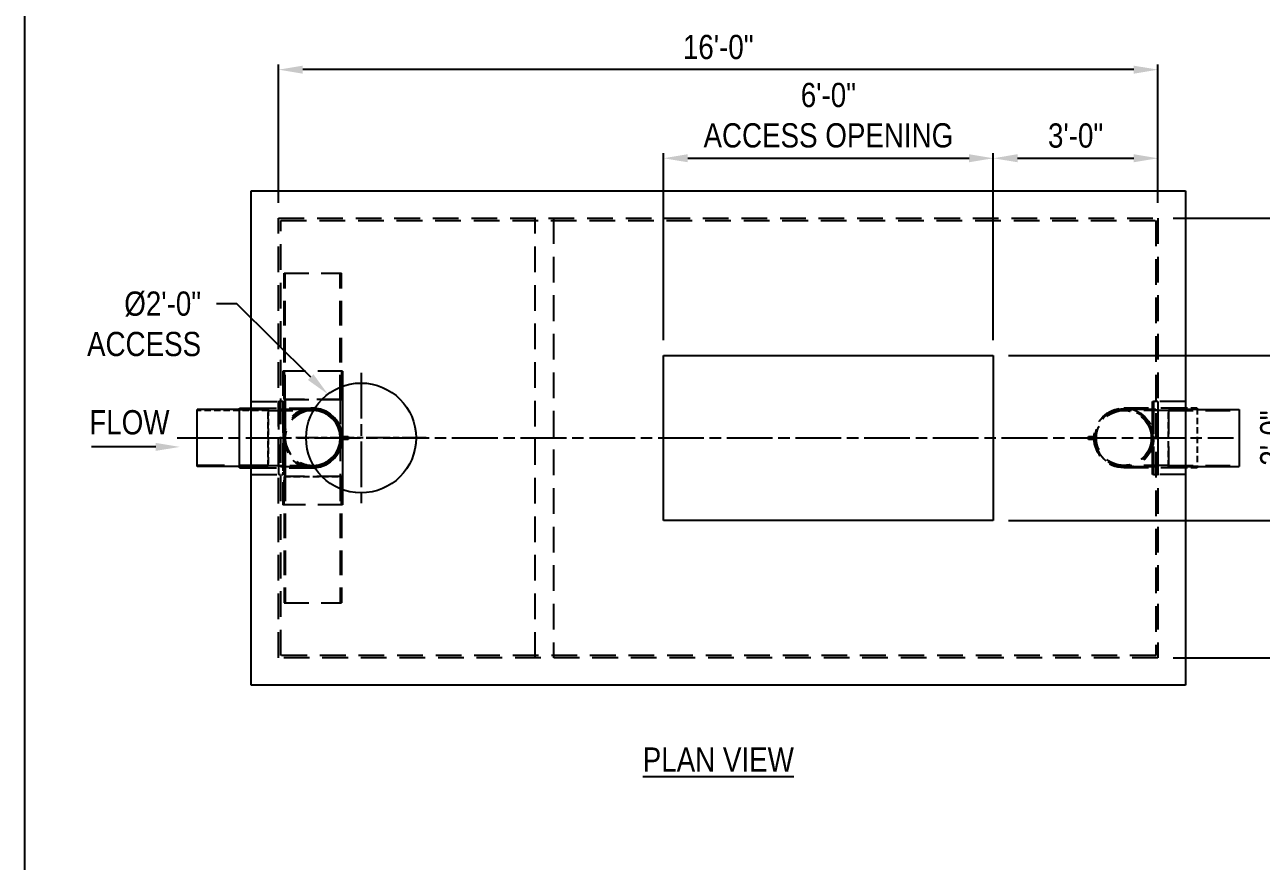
# Model space of a CAD drawing. Extents: x 0 to 216, y -5 to 280.
# Drawn here: x 0 to 121.5, y 155.7 to 237.9 of the extents above; entities that cross this region are included whole.
import ezdxf
from ezdxf import colors
from ezdxf.entities.mleader import LeaderData, LeaderLine
from ezdxf.math import Vec2, Vec3

# ---------------------------------------------------------------- set-up
doc = ezdxf.new("R2010")
doc.units = 0
doc.header["$LTSCALE"] = 10
doc.header["$MEASUREMENT"] = 0
doc.header["$PDMODE"] = 35
doc.linetypes.add('CHAIN', pattern=[0.7087, 0.4724, -0.0591, 0.1181, -0.0591])
doc.linetypes.add('HIDDEN2', pattern=[0.1875, 0.125, -0.0625])
doc.layers.get('Defpoints').update_dxf_attribs({"linetype": 'CONTINUOUS'})
for name, color, linetype in [('2628-LOGO$0$CADdetails-FRAME', 7, 'CONTINUOUS'), ('CADdetails-1-FINE', 1, 'CONTINUOUS'), ('CADdetails-2-FINELIGHT', 2, 'CONTINUOUS'), ('CADdetails-7-VERYFINE', 7, 'CONTINUOUS'), ('CADdetails-9-EXTRAFINE', 9, 'CONTINUOUS')]:
    doc.layers.add(name, color=color, linetype=linetype)
doc.styles.add('CADdetails-DIMENSIONS', font='ARIALN.TTF', dxfattribs={"height": 2.38})
doc.styles.add('CADdetails-NOTES', font='ARIALN.TTF', dxfattribs={"height": 2.38})
doc.dimstyles.new('CADdetails-LEADER', dxfattribs={"dimtxt": 2.38, "dimasz": 2.38, "dimexe": 0.5, "dimexo": 1.5, "dimgap": 1, "dimtad": 1, "dimzin": 0, "dimdsep": 46, "dimtxsty": 'CADdetails-DIMENSIONS', "dimcen": 1, "dimclrd": 256, "dimclre": 256, "dimclrt": 256, "dimadec": 0, "dimazin": 0, "dimtfac": 1, "dimtofl": 0, "dimtmove": 0, "dimatfit": 3, "dimfxl": 1, "dimtolj": 1, "dimtzin": 0, "dimarcsym": 0})

# ---------------------------------------------------------------- blocks, each defined once
blk = doc.blocks.new('2628-LOGO')
at = {"layer": '2628-LOGO$0$CADdetails-FRAME'}
blk.add_line((0, 0), (0, 280), dxfattribs=at)
blk = doc.blocks.new('*D5')
at = {"layer": 'CADdetails-7-VERYFINE', "lineweight": -2, "transparency": 16777216}
for p, q in [((112.84, 218.92), (139.16, 218.92)), ((138.66, 178.1), (138.66, 216.54)), ((112.84, 175.72), (139.16, 175.72))]:
    blk.add_line(p, q, dxfattribs=at)
at = {"layer": 'CADdetails-7-VERYFINE', "transparency": 16777216}
for points in [[(138.26, 216.54), (139.05, 216.54), (138.66, 218.92)], [(138.26, 178.1), (139.05, 178.1), (138.66, 175.72)]]:
    blk.add_solid(points, dxfattribs=at)
at = {"layer": 'Defpoints', "color": 0, "transparency": 16777216}
for p in [(111.34, 218.92), (138.66, 218.92), (111.34, 175.72)]:
    blk.add_point(p, dxfattribs=at)
at = {"layer": 'CADdetails-7-VERYFINE', "transparency": 16777216, "insert": (136.44, 197.32), "char_height": 2.38, "attachment_point": 5, "rotation": 90, "style": 'CADdetails-DIMENSIONS'}
blk.add_mtext('\\A1;8\'-0"', dxfattribs=at)
blk = doc.blocks.new('*D6')
at = {"layer": 'CADdetails-7-VERYFINE', "lineweight": -2, "transparency": 16777216}
for p, q in [((24.94, 220.42), (24.94, 234.02)), ((108.96, 233.52), (27.32, 233.52)), ((111.34, 220.42), (111.34, 234.02))]:
    blk.add_line(p, q, dxfattribs=at)
at = {"layer": 'CADdetails-7-VERYFINE', "transparency": 16777216}
for points in [[(27.32, 233.91), (27.32, 233.12), (24.94, 233.52)], [(108.96, 233.91), (108.96, 233.12), (111.34, 233.52)]]:
    blk.add_solid(points, dxfattribs=at)
at = {"layer": 'Defpoints', "color": 0, "transparency": 16777216}
for p in [(24.94, 233.52), (24.94, 218.92), (111.34, 218.92)]:
    blk.add_point(p, dxfattribs=at)
at = {"layer": 'CADdetails-7-VERYFINE', "transparency": 16777216, "insert": (68.14, 235.73), "char_height": 2.38, "attachment_point": 5, "style": 'CADdetails-DIMENSIONS'}
blk.add_mtext('\\A1;16\'-0"', dxfattribs=at)
blk = doc.blocks.new('*D10')
at = {"layer": 'CADdetails-7-VERYFINE', "lineweight": -2, "transparency": 16777216}
for p, q in [((62.76, 206.92), (62.76, 225.31)), ((65.14, 224.81), (92.78, 224.81)), ((95.16, 206.92), (95.16, 225.31))]:
    blk.add_line(p, q, dxfattribs=at)
at = {"layer": 'CADdetails-7-VERYFINE', "transparency": 16777216}
for points in [[(65.14, 225.21), (65.14, 224.42), (62.76, 224.81)], [(92.78, 225.21), (92.78, 224.42), (95.16, 224.81)]]:
    blk.add_solid(points, dxfattribs=at)
at = {"layer": 'Defpoints', "color": 0, "transparency": 16777216}
for p in [(95.16, 224.81), (62.76, 205.42), (95.16, 205.42)]:
    blk.add_point(p, dxfattribs=at)
at = {"layer": 'CADdetails-7-VERYFINE', "transparency": 16777216, "insert": (78.96, 229.03), "char_height": 2.38, "attachment_point": 5, "style": 'CADdetails-DIMENSIONS'}
blk.add_mtext('\\A1;6\'-0"\\PACCESS OPENING', dxfattribs=at)
blk = doc.blocks.new('*D11')
at = {"layer": 'CADdetails-7-VERYFINE', "lineweight": -2, "transparency": 16777216}
for p, q in [((95.16, 206.92), (95.16, 225.31)), ((97.54, 224.81), (108.96, 224.81)), ((111.34, 220.42), (111.34, 225.31))]:
    blk.add_line(p, q, dxfattribs=at)
at = {"layer": 'CADdetails-7-VERYFINE', "transparency": 16777216}
for points in [[(97.54, 225.21), (97.54, 224.42), (95.16, 224.81)], [(108.96, 225.21), (108.96, 224.42), (111.34, 224.81)]]:
    blk.add_solid(points, dxfattribs=at)
at = {"layer": 'Defpoints', "color": 0, "transparency": 16777216}
for p in [(111.34, 224.81), (111.34, 218.92), (95.16, 205.42)]:
    blk.add_point(p, dxfattribs=at)
at = {"layer": 'CADdetails-7-VERYFINE', "transparency": 16777216, "insert": (103.25, 227.03), "char_height": 2.38, "attachment_point": 5, "style": 'CADdetails-DIMENSIONS'}
blk.add_mtext('\\A1;3\'-0"', dxfattribs=at)
blk = doc.blocks.new('*D7')
at = {"layer": 'CADdetails-7-VERYFINE', "lineweight": -2, "transparency": 16777216}
for p, q in [((96.66, 205.42), (133.27, 205.42)), ((132.77, 203.04), (132.77, 191.6)), ((96.66, 189.22), (133.27, 189.22))]:
    blk.add_line(p, q, dxfattribs=at)
at = {"layer": 'CADdetails-7-VERYFINE', "transparency": 16777216}
for points in [[(132.37, 203.04), (133.17, 203.04), (132.77, 205.42)], [(132.37, 191.6), (133.17, 191.6), (132.77, 189.22)]]:
    blk.add_solid(points, dxfattribs=at)
at = {"layer": 'Defpoints', "color": 0, "transparency": 16777216}
for p in [(95.16, 205.42), (95.16, 189.22), (132.77, 189.22)]:
    blk.add_point(p, dxfattribs=at)
at = {"layer": 'CADdetails-7-VERYFINE', "transparency": 16777216, "insert": (126.55, 197.32), "char_height": 2.38, "attachment_point": 5, "rotation": 90, "style": 'CADdetails-DIMENSIONS'}
blk.add_mtext('\\A1;3\'-0"\\PACCESS \\POPENING', dxfattribs=at)

msp = doc.modelspace()

# ---------------------------------------------------------------- linework, layer by layer
at = {"layer": 'CADdetails-1-FINE'}
for p, q in [((22.243, 221.623), (114.043, 221.623)), ((22.243, 173.023), (22.243, 221.623)), ((114.043, 221.623), (114.043, 173.023)), ((62.763, 205.423), (95.163, 205.423)), ((62.763, 189.223), (62.763, 205.423)), ((95.163, 205.423), (95.163, 189.223)), ((95.163, 189.223), (62.763, 189.223)), ((114.043, 173.023), (22.243, 173.023))]:
    msp.add_line(p, q, dxfattribs=at)
msp.add_circle((33.043, 197.323), 5.4, dxfattribs=at)
at = {"layer": 'CADdetails-9-EXTRAFINE', "linetype": 'HIDDEN2', "ltscale": 2.021079}
for p, q in [((24.943, 175.723), (24.943, 218.923)), ((24.943, 218.923), (111.343, 218.923)), ((25.17, 218.696), (111.116, 218.696)), ((25.17, 175.949), (25.17, 218.696)), ((50.143, 175.723), (50.143, 218.923)), ((51.943, 218.923), (51.943, 175.723)), ((111.116, 218.696), (111.116, 175.949)), ((111.343, 218.923), (111.343, 175.723)), ((22.243, 200.923), (24.943, 200.923)), ((114.043, 200.923), (111.343, 200.923)), ((22.243, 193.723), (24.943, 193.723)), ((114.043, 193.723), (111.343, 193.723)), ((111.343, 175.723), (24.943, 175.723)), ((111.116, 175.949), (25.17, 175.949))]:
    msp.add_line(p, q, dxfattribs=at)
at = {"layer": 'CADdetails-9-EXTRAFINE', "linetype": 'HIDDEN2', "ltscale": 1.939875}
for p, q in [((25.483, 213.523), (31.11, 213.523)), ((25.483, 201.091), (25.483, 213.523)), ((25.596, 201.091), (25.596, 213.523)), ((30.996, 201.091), (30.996, 213.523)), ((31.11, 201.091), (31.11, 213.523)), ((31.223, 203.904), (25.369, 203.904)), ((25.369, 203.904), (25.369, 190.741)), ((25.483, 203.904), (25.483, 201.091)), ((31.11, 203.904), (31.11, 201.091)), ((31.223, 203.904), (31.223, 202.407)), ((25.393, 200.923), (24.999, 200.923)), ((25.393, 200.923), (25.483, 200.923)), ((25.393, 200.164), (25.393, 200.923)), ((31.11, 201.091), (25.483, 201.091)), ((25.483, 201.091), (31.11, 201.091)), ((25.483, 200.923), (25.483, 200.164)), ((30.996, 201.091), (30.996, 193.554)), ((110.803, 200.923), (110.893, 200.923)), ((110.803, 200.164), (110.803, 200.923)), ((110.831, 193.723), (110.831, 200.923)), ((111.286, 200.923), (110.893, 200.923)), ((110.893, 200.923), (110.893, 200.164)), ((111.286, 200.923), (111.343, 200.923)), ((111.315, 200.923), (111.315, 193.723)), ((21.096, 200.136), (23.909, 200.136)), ((23.909, 200.136), (21.096, 200.136)), ((23.909, 200.023), (28.296, 200.023)), ((25.145, 200.164), (25.393, 200.164)), ((25.145, 200.136), (25.145, 200.164)), ((25.393, 200.136), (25.145, 200.136)), ((25.393, 200.164), (25.483, 200.164)), ((25.483, 200.136), (25.393, 200.136)), ((25.483, 200.164), (28.296, 200.164)), ((28.296, 200.136), (25.483, 200.136)), ((114.043, 200.249), (107.989, 200.249)), ((107.989, 200.164), (110.803, 200.164)), ((110.803, 200.136), (107.989, 200.136)), ((112.377, 200.023), (107.989, 200.023)), ((110.803, 200.164), (110.893, 200.164)), ((110.803, 200.136), (110.803, 200.164)), ((110.803, 194.509), (110.803, 200.136)), ((110.893, 200.136), (110.803, 200.136)), ((110.893, 200.164), (110.893, 200.136)), ((110.893, 200.164), (111.14, 200.164)), ((110.893, 200.136), (110.893, 194.509)), ((111.14, 200.136), (110.893, 200.136)), ((111.14, 200.164), (111.14, 200.136)), ((115.189, 200.136), (112.377, 200.136)), ((112.377, 200.136), (112.377, 194.509)), ((112.377, 200.136), (115.189, 200.136)), ((112.377, 200.023), (119.33, 200.023)), ((104.503, 197.463), (105.152, 197.463)), ((104.503, 197.435), (104.503, 197.463)), ((105.178, 197.435), (104.503, 197.435)), ((104.503, 197.21), (105.178, 197.21)), ((104.503, 197.182), (104.503, 197.21)), ((105.152, 197.182), (104.503, 197.182)), ((104.728, 197.463), (104.728, 197.435)), ((104.728, 197.182), (104.728, 197.21)), ((104.953, 197.463), (104.953, 197.435)), ((104.953, 197.182), (104.953, 197.21)), ((112.377, 194.623), (107.989, 194.623)), ((107.989, 194.509), (110.803, 194.509)), ((110.803, 194.481), (107.989, 194.481)), ((114.043, 194.396), (107.989, 194.396)), ((110.803, 194.481), (110.803, 194.509)), ((110.803, 194.509), (110.893, 194.509)), ((110.803, 193.723), (110.803, 194.481)), ((110.893, 194.481), (110.803, 194.481)), ((110.893, 194.509), (110.893, 194.481)), ((110.893, 194.509), (111.14, 194.509)), ((110.893, 194.481), (110.893, 193.723)), ((111.14, 194.481), (110.893, 194.481)), ((112.377, 194.623), (119.33, 194.623)), ((115.189, 194.509), (112.377, 194.509)), ((112.377, 194.509), (115.189, 194.509)), ((25.483, 190.741), (25.483, 193.554)), ((31.11, 193.554), (25.483, 193.554)), ((25.483, 193.554), (25.483, 181.123)), ((25.596, 193.554), (25.596, 181.123)), ((30.996, 193.554), (30.996, 181.123)), ((31.11, 190.741), (31.11, 193.554)), ((31.11, 193.554), (31.11, 181.123)), ((110.893, 193.723), (110.803, 193.723)), ((110.893, 193.723), (111.286, 193.723)), ((31.223, 192.238), (31.223, 190.741)), ((31.223, 190.741), (25.369, 190.741)), ((25.483, 181.123), (31.11, 181.123))]:
    msp.add_line(p, q, dxfattribs=at)
at = {"layer": 'CADdetails-9-EXTRAFINE', "linetype": 'CHAIN', "ltscale": 0.952448}
for p, q in [((33.043, 203.735), (33.043, 190.91)), ((14.974, 197.323), (118.75, 197.323))]:
    msp.add_line(p, q, dxfattribs=at)
at = {"layer": 'CADdetails-9-EXTRAFINE'}
for p, q in [((31.223, 202.407), (31.223, 197.463)), ((16.955, 194.509), (16.955, 200.136)), ((21.096, 200.136), (16.955, 200.136)), ((115.189, 200.136), (119.33, 200.136)), ((119.33, 200.136), (119.33, 194.509)), ((31.22, 197.463), (31.782, 197.463)), ((31.221, 197.21), (31.782, 197.21)), ((31.223, 197.435), (31.223, 197.21)), ((31.223, 197.182), (31.223, 192.238)), ((21.096, 194.509), (16.955, 194.509)), ((115.189, 194.509), (119.33, 194.509))]:
    msp.add_line(p, q, dxfattribs=at)
at = {"layer": 'CADdetails-9-EXTRAFINE', "linetype": 'HIDDEN2', "ltscale": 0.5}
for p, q in [((24.943, 200.923), (24.999, 200.923)), ((23.909, 200.023), (16.955, 200.023)), ((23.909, 200.136), (23.909, 194.509)), ((23.909, 194.509), (23.909, 200.136)), ((25.393, 200.136), (25.393, 200.164)), ((25.483, 200.164), (25.483, 200.136)), ((112.377, 194.509), (112.377, 200.136)), ((115.189, 200.249), (114.043, 200.249)), ((115.189, 200.249), (115.189, 194.396)), ((111.14, 194.509), (111.14, 194.481)), ((115.189, 194.396), (114.043, 194.396)), ((25.483, 193.554), (31.11, 193.554)), ((111.343, 193.723), (111.286, 193.723))]:
    msp.add_line(p, q, dxfattribs=at)
at = {"layer": 'CADdetails-9-EXTRAFINE', "linetype": 'HIDDEN2', "ltscale": 2.37037}
for p, q in [((24.971, 193.723), (24.971, 200.923)), ((25.455, 200.923), (25.455, 193.723))]:
    msp.add_line(p, q, dxfattribs=at)
at = {"layer": 'CADdetails-9-EXTRAFINE', "linetype": 'HIDDEN2', "ltscale": 2.481483}
msp.add_line((25.596, 201.091), (25.596, 193.554), dxfattribs=at)
at = {"layer": 'CADdetails-9-EXTRAFINE', "ltscale": 2.018066}
msp.add_line((21.096, 194.396), (21.096, 200.249), dxfattribs=at)
at = {"layer": 'CADdetails-9-EXTRAFINE', "ltscale": 0.297029}
for p, q in [((21.096, 200.249), (22.243, 200.249)), ((21.096, 194.396), (22.243, 194.396))]:
    msp.add_line(p, q, dxfattribs=at)
at = {"layer": 'CADdetails-9-EXTRAFINE', "linetype": 'HIDDEN2', "ltscale": 1.992889}
for p, q in [((22.243, 200.249), (28.296, 200.249)), ((22.243, 194.396), (28.296, 194.396))]:
    msp.add_line(p, q, dxfattribs=at)
at = {"layer": 'CADdetails-9-EXTRAFINE', "linetype": 'HIDDEN2', "ltscale": 1.852444}
for p, q in [((25.393, 194.509), (25.393, 200.136)), ((25.483, 200.136), (25.483, 194.509))]:
    msp.add_line(p, q, dxfattribs=at)
at = {"layer": 'CADdetails-9-EXTRAFINE', "linetype": 'CHAIN', "ltscale": 0.5}
msp.add_line((39.455, 197.323), (26.63, 197.323), dxfattribs=at)
at = {"layer": 'CADdetails-9-EXTRAFINE', "ltscale": 0.029219}
for p, q in [((31.221, 197.435), (31.107, 197.435)), ((31.107, 197.21), (31.221, 197.21))]:
    msp.add_line(p, q, dxfattribs=at)
at = {"layer": 'CADdetails-9-EXTRAFINE', "ltscale": 0.02199}
for p, q in [((31.134, 197.463), (31.22, 197.463)), ((31.22, 197.182), (31.134, 197.182))]:
    msp.add_line(p, q, dxfattribs=at)
at = {"layer": 'CADdetails-9-EXTRAFINE', "ltscale": 0.145672}
msp.add_line((31.782, 197.182), (31.22, 197.182), dxfattribs=at)
at = {"layer": 'CADdetails-9-EXTRAFINE', "ltscale": 0.145359}
msp.add_line((31.782, 197.435), (31.221, 197.435), dxfattribs=at)
at = {"layer": 'CADdetails-9-EXTRAFINE', "ltscale": 0.007032}
for p, q in [((31.223, 197.463), (31.223, 197.435)), ((31.223, 197.21), (31.223, 197.182)), ((31.332, 197.463), (31.332, 197.435)), ((31.332, 197.182), (31.332, 197.21)), ((31.557, 197.463), (31.557, 197.435)), ((31.557, 197.182), (31.557, 197.21)), ((31.782, 197.463), (31.782, 197.435)), ((31.782, 197.21), (31.782, 197.182))]:
    msp.add_line(p, q, dxfattribs=at)
at = {"layer": 'CADdetails-9-EXTRAFINE', "linetype": 'HIDDEN2', "ltscale": 2.289185}
msp.add_line((23.909, 194.623), (16.955, 194.623), dxfattribs=at)
at = {"layer": 'CADdetails-9-EXTRAFINE', "linetype": 'HIDDEN2', "ltscale": 0.728875}
for p, q in [((21.096, 194.509), (23.909, 194.509)), ((23.909, 194.509), (21.096, 194.509))]:
    msp.add_line(p, q, dxfattribs=at)
at = {"layer": 'CADdetails-9-EXTRAFINE', "linetype": 'HIDDEN2', "ltscale": 1.137158}
msp.add_line((23.909, 194.623), (28.296, 194.623), dxfattribs=at)
at = {"layer": 'CADdetails-9-EXTRAFINE', "linetype": 'HIDDEN2', "ltscale": 0.063959}
for p, q in [((25.145, 194.509), (25.393, 194.509)), ((25.393, 194.481), (25.145, 194.481))]:
    msp.add_line(p, q, dxfattribs=at)
at = {"layer": 'CADdetails-9-EXTRAFINE', "linetype": 'HIDDEN2', "ltscale": 0.007032}
for p, q in [((25.145, 194.481), (25.145, 194.509)), ((25.393, 194.481), (25.393, 194.509)), ((25.483, 194.509), (25.483, 194.481))]:
    msp.add_line(p, q, dxfattribs=at)
at = {"layer": 'CADdetails-9-EXTRAFINE', "linetype": 'HIDDEN2', "ltscale": 0.02313}
for p, q in [((25.393, 194.509), (25.483, 194.509)), ((25.483, 194.481), (25.393, 194.481))]:
    msp.add_line(p, q, dxfattribs=at)
at = {"layer": 'CADdetails-9-EXTRAFINE', "linetype": 'HIDDEN2', "ltscale": 0.196475}
for p, q in [((25.393, 193.723), (25.393, 194.481)), ((25.483, 194.481), (25.483, 193.723))]:
    msp.add_line(p, q, dxfattribs=at)
at = {"layer": 'CADdetails-9-EXTRAFINE', "linetype": 'HIDDEN2', "ltscale": 0.729109}
for p, q in [((25.483, 194.509), (28.296, 194.509)), ((28.296, 194.481), (25.483, 194.481))]:
    msp.add_line(p, q, dxfattribs=at)
at = {"layer": 'CADdetails-9-EXTRAFINE', "linetype": 'HIDDEN2', "ltscale": 0.022705}
msp.add_line((24.999, 193.723), (24.943, 193.723), dxfattribs=at)
at = {"layer": 'CADdetails-9-EXTRAFINE', "linetype": 'HIDDEN2', "ltscale": 0.101871}
msp.add_line((24.999, 193.723), (25.393, 193.723), dxfattribs=at)
at = {"layer": 'CADdetails-9-EXTRAFINE', "linetype": 'HIDDEN2', "ltscale": 0.036447}
msp.add_line((25.483, 193.723), (25.393, 193.723), dxfattribs=at)
at = {"layer": 'CADdetails-9-EXTRAFINE', "linetype": 'HIDDEN2', "ltscale": 1.939875}
for radius in [2.927, 2.813, 2.7]:
    msp.add_circle((107.989, 197.323), radius, dxfattribs=at)
for centre, radius, start, end in [((28.296, 197.323), 2.927, 86.00371, 273.99629), ((28.296, 197.323), 2.813, 87.24136, 272.75864), ((28.296, 197.323), 2.7, 88.52403, 271.47597), ((107.989, 197.323), 2.841, 90, 177.16763), ((107.989, 197.323), 2.841, 182.83237, 270)]:
    msp.add_arc(centre, radius, start, end, dxfattribs=at)
at = {"layer": 'CADdetails-9-EXTRAFINE', "ltscale": 1.120346}
for start, end in [(2.83237, 90), (270, 357.16763)]:
    msp.add_arc((28.296, 197.323), 2.841, start, end, dxfattribs=at)
at = {"layer": 'CADdetails-9-EXTRAFINE'}
for radius, start, end in [(2.7, 271.47597, 88.52403), (2.813, 272.75864, 87.24136)]:
    msp.add_arc((28.296, 197.323), radius, start, end, dxfattribs=at)
at = {"layer": 'CADdetails-9-EXTRAFINE', "ltscale": 1.928457}
msp.add_arc((28.296, 197.323), 2.927, 273.99629, 86.00371, dxfattribs=at)

# ---------------------------------------------------------------- block references
at = {"layer": 'CADdetails-7-VERYFINE'}
msp.add_blockref('2628-LOGO', (0, 0), dxfattribs=at)

# ---------------------------------------------------------------- texts
at = {"layer": 'CADdetails-2-FINELIGHT', "insert": (68.143, 166.91), "char_height": 2.38, "attachment_point": 2, "style": 'CADdetails-NOTES'}
msp.add_mtext_dynamic_manual_height_columns('{\\LPLAN VIEW}', width=62.25396, gutter_width=3.516, heights=[0], dxfattribs=at)
at = {"layer": 'CADdetails-7-VERYFINE', "insert": (6.345, 200.058), "char_height": 2.38, "attachment_point": 1, "style": 'CADdetails-NOTES'}
msp.add_mtext_dynamic_manual_height_columns('FLOW', width=6.79439, gutter_width=11.9, heights=[0], dxfattribs=at)

# ---------------------------------------------------------------- dimensions: what is measured, and where the dimension line sits
at = {"layer": 'CADdetails-7-VERYFINE'}
for base, p1, p2, angle, text, picture, middle in [((24.943, 233.516), (111.343, 218.923), (24.943, 218.923), 180, '16\'-0"', '*D6', (68.143, 233.516)), ((95.163, 224.814), (62.763, 205.423), (95.163, 205.423), 180, '6\'-0"\\PACCESS OPENING', '*D10', (78.963, 224.814)), ((111.343, 224.814), (95.163, 205.423), (111.343, 218.923), 180, '3\'-0"', '*D11', (103.253, 224.814)), ((138.655, 218.923), (111.343, 175.723), (111.343, 218.923), 90, '8\'-0"', '*D5', (138.655, 197.323)), ((132.771, 189.223), (95.163, 205.423), (95.163, 189.223), 270, '3\'-0"\\PACCESS \\POPENING', '*D7', (132.771, 197.323))]:
    dim = msp.add_linear_dim(base=base, p1=p1, p2=p2, angle=angle, text=text, dimstyle='CADdetails-LEADER', dxfattribs=at)
    dim.commit()
    dim.dimension.update_dxf_attribs({"geometry": picture, "text_midpoint": middle, "dimtype": 160})

# ---------------------------------------------------------------- leaders
ml = msp.add_multileader_mtext('Standard', dxfattribs=at)
ml.set_content('%%C2\'-0" \\PACCESS', color=256, style='CADdetails-DIMENSIONS')
ml.set_leader_properties()
ml.build(insert=Vec2(0, 0))
ml.multileader.update_dxf_attribs({"dogleg_length": 2, "arrow_head_size": 2.38})
ctx = ml.context
ctx.base_point, ctx.char_height, ctx.arrow_head_size, ctx.landing_gap_size, ctx.plane_origin = Vec3(4.763, 210.508), 2.38, 2.38, 1.5, Vec3(29.784, 201.628)
ctx.text_align_type = 2
notes = []
notes.append((ctx, [(0, (1, 1, 0), (20.83, 210.508), (-1, 0), 2, [(0, [(29.784, 201.628)], 0, [])])]))
ctx.mtext.insert, ctx.mtext.alignment, ctx.mtext.flow_direction = Vec3(17.33, 211.718), 3, 5
ml = msp.add_multileader_mtext('Standard', dxfattribs=at)
ml.set_content('', color=256, style='CADdetails-DIMENSIONS')
ml.set_leader_properties()
ml.build(insert=Vec2(0, 0))
ml.multileader.update_dxf_attribs({"dogleg_length": 2, "arrow_head_size": 2.38})
ctx = ml.context
ctx.base_point, ctx.char_height, ctx.arrow_head_size, ctx.landing_gap_size, ctx.plane_origin = Vec3(3.553, 196.455), 2.38, 2.38, 1.5, Vec3(15.25, 196.445)
ctx.text_align_type = 2
notes.append((ctx, [(0, (1, 1, 0), (8.553, 196.455), (-1, 0), 2, [(0, [(15.25, 196.445)], 0, [])])]))
ctx.mtext.insert, ctx.mtext.alignment, ctx.mtext.flow_direction = Vec3(5.053, 197.645), 3, 5
for ctx, leaders in notes:
    for number, flags, end, landing, length, lines in leaders:
        leader = LeaderData()
        leader.index, (leader.has_last_leader_line, leader.has_dogleg_vector, leader.attachment_direction) = number, flags
        leader.last_leader_point, leader.dogleg_vector, leader.dogleg_length = Vec3(end), Vec3(landing), length
        for number, points, colour, breaks in lines:
            line = LeaderLine()
            line.index, line.vertices, line.color, line.breaks = number, Vec3.list(points), colors.encode_raw_color(colour), breaks
            leader.lines.append(line)
        ctx.leaders.append(leader)

doc.saveas('drawing.dxf')
